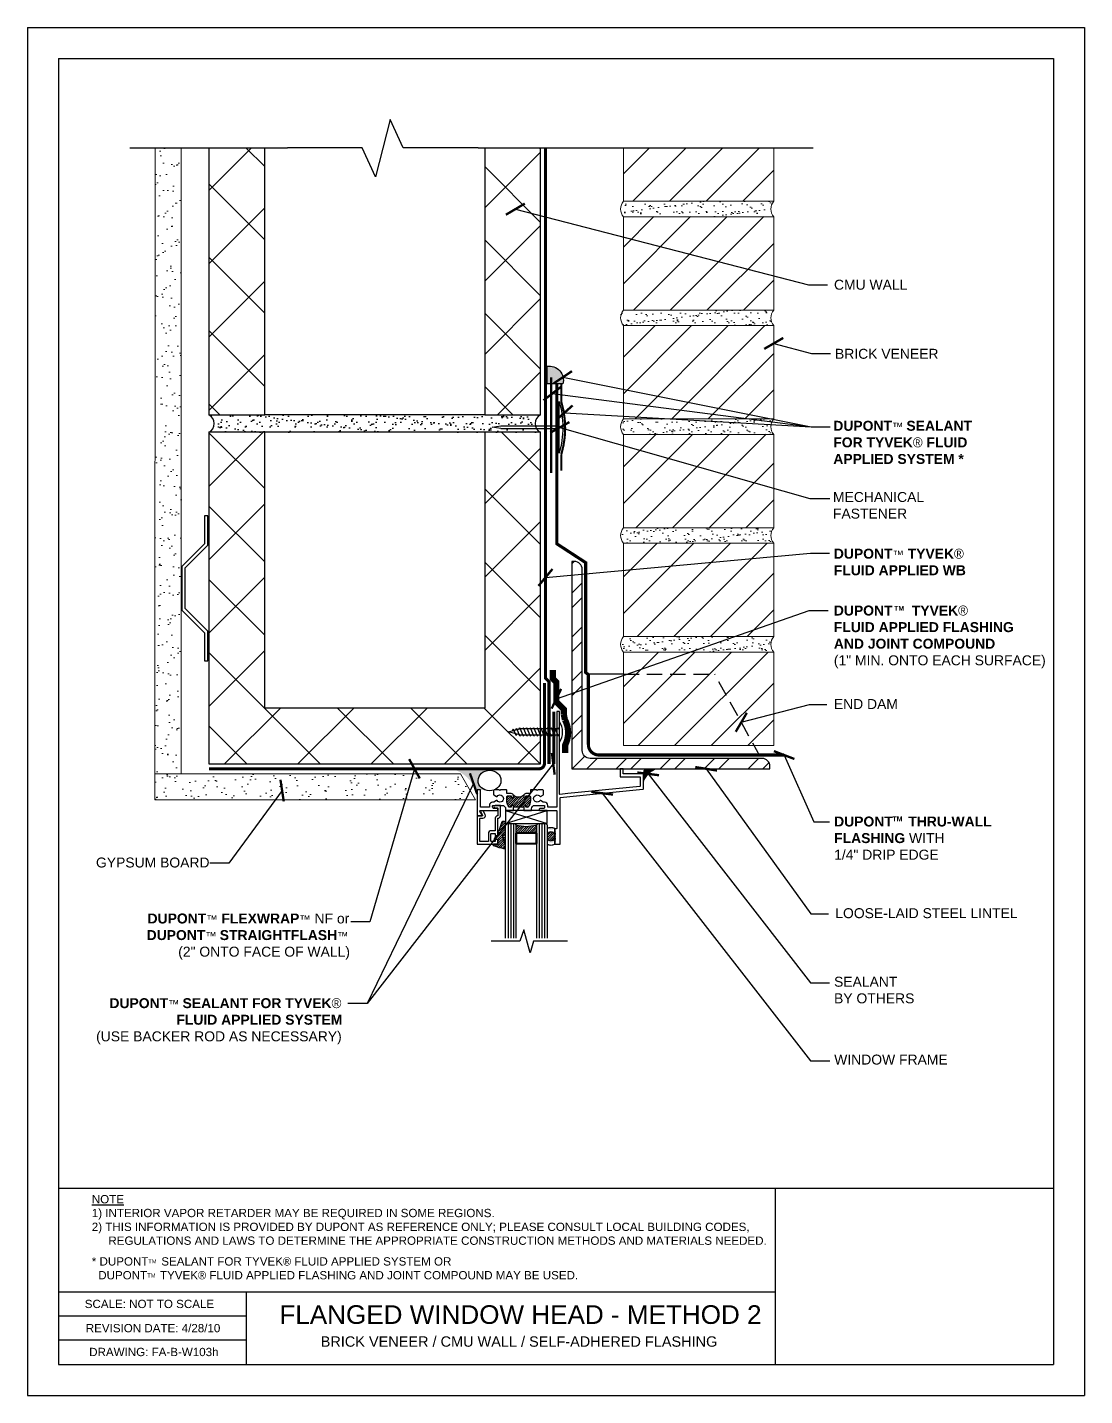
# Model space of a CAD drawing. Extents: x 402.7 to 428.2, y -41.5 to -8.5.
import ezdxf

# ---------------------------------------------------------------- set-up
doc = ezdxf.new("R2010")
doc.units = 0
doc.header["$LTSCALE"] = 1.5
doc.header["$MEASUREMENT"] = 0
doc.linetypes.add('DASHED2', pattern=[0.375, 0.25, -0.125])
doc.linetypes.add('HIDDEN', pattern=[0.375, 0.25, -0.125])
doc.layers.get('0').update_dxf_attribs({"color": 8, "linetype": 'CONTINUOUS'})
for name, color, linetype in [('8x11-ttb$0$B', 5, 'CONTINUOUS'), ('CMU', 250, 'CONTINUOUS'), ('DuPont Self-Adhered Flashing', 252, 'CONTINUOUS'), ('DuPont Thru-Wall Flashing', 252, 'CONTINUOUS'), ('Flanged Window', 250, 'CONTINUOUS'), ('SEALANT', 250, 'CONTINUOUS'), ('STRUCTURE', 250, 'CONTINUOUS'), ('TEXT', 7, 'CONTINUOUS'), ('Tyvek FA Flashing and Joint Treatment', 150, 'DASHED2'), ('Tyvek FA WB', 10, 'DASHED2')]:
    doc.layers.add(name, color=color, linetype=linetype)
for name, color, linetype, lineweight in [('A-Sealant', 250, 'CONTINUOUS', 15), ('brick', 250, 'CONTINUOUS', 5), ('Gyp Board', 250, 'CONTINUOUS', 20)]:
    doc.layers.add(name, color=color, linetype=linetype, lineweight=lineweight)
doc.layers.add('VIEWPORT', color=7, linetype='CONTINUOUS', plot=False)
doc.styles.add('DETAILS', font='sanss___.ttf', dxfattribs={"height": 1})
doc.dimstyles.new('ARCH_1_1-2_IN', dxfattribs={"dimscale": 0, "dimtxt": 0.09375, "dimasz": 0.09375, "dimexe": 0.0625, "dimexo": 0.0625, "dimgap": 0.0625, "dimtad": 1, "dimdec": 4, "dimlfac": 8, "dimzin": 3, "dimdsep": 46, "dimlunit": 4, "dimtxsty": 'Standard', "dimblk1": 'ARCHTICK', "dimblk2": 'ARCHTICK', "dimsah": 1, "dimcen": 0.0625, "dimdle": 0.0625, "dimclrd": 256, "dimclre": 256, "dimclrt": 256, "dimadec": 0, "dimazin": 0, "dimtfac": 1, "dimtdec": 4, "dimtmove": 0, "dimatfit": 3, "dimldrblk": 'ARCHTICK', "dimfxl": 1, "dimfrac": 2, "dimtolj": 1, "dimtzin": 0, "dimlwd": -1, "dimlwe": -1, "dimarcsym": 0})
pattern_1 = [(225, (426.909466, -22.37936), (0.02762136, -0.02762136), [])]

# ---------------------------------------------------------------- blocks, each defined once
blk = doc.blocks.new('*X1')
at = {"color": 0}
for p, q in [((0.140625, 0.34375), (0.140625, 0.34375)), ((0.15625, 0.375), (0.15625, 0.375)), ((0.171875, 0.34375), (0.171875, 0.34375)), ((0.1875, 0.375), (0.1875, 0.375)), ((0.203125, 0.34375), (0.203125, 0.34375)), ((0.21875, 0.375), (0.21875, 0.375)), ((0.234375, 0.34375), (0.234375, 0.34375)), ((0.25, 0.375), (0.25, 0.375)), ((0.265625, 0.34375), (0.265625, 0.34375)), ((0.28125, 0.375), (0.28125, 0.375)), ((0.296875, 0.34375), (0.296875, 0.34375)), ((0.3125, 0.375), (0.3125, 0.375)), ((0.140625, 0.28125), (0.140625, 0.28125)), ((0.140625, 0.09375), (0.140625, 0.09375)), ((0.140625, 0.03125), (0.140625, 0.03125)), ((0.15625, 0.3125), (0.15625, 0.3125)), ((0.15625, 0.0625), (0.15625, 0.0625)), ((0.15625, 0), (0.15625, 0)), ((0.171875, 0.03125), (0.171875, 0.03125)), ((0.1875, 0.3125), (0.1875, 0.3125)), ((0.1875, 0.0625), (0.1875, 0.0625)), ((0.1875, 0), (0.1875, 0)), ((0.203125, 0.03125), (0.203125, 0.03125)), ((0.21875, 0.3125), (0.21875, 0.3125)), ((0.21875, 0.0625), (0.21875, 0.0625)), ((0.21875, 0), (0.21875, 0)), ((0.234375, 0.03125), (0.234375, 0.03125)), ((0.25, 0.3125), (0.25, 0.3125)), ((0.25, 0.0625), (0.25, 0.0625)), ((0.25, 0), (0.25, 0)), ((0.265625, 0.03125), (0.265625, 0.03125)), ((0.28125, 0.3125), (0.28125, 0.3125)), ((0.28125, 0.0625), (0.28125, 0.0625)), ((0.28125, 0), (0.28125, 0)), ((0.296875, 0.28125), (0.296875, 0.28125)), ((0.296875, 0.09375), (0.296875, 0.09375)), ((0.296875, 0.03125), (0.296875, 0.03125)), ((0.3125, 0.3125), (0.3125, 0.3125)), ((0.3125, 0.25), (0.3125, 0.25)), ((0.3125, 0.125), (0.3125, 0.125)), ((0.3125, 0.0625), (0.3125, 0.0625)), ((0.3125, 0), (0.3125, 0))]:
    blk.add_line(p, q, dxfattribs=at)
blk = doc.blocks.new('_ArchTick')
at = {"color": 0, "linetype": 'ByBlock', "const_width": 0.15}
blk.add_lwpolyline([(-0.5, -0.5), (0.5, 0.5)], dxfattribs=at)
blk = doc.blocks.new('Revsion Date')
at = {"layer": 'TEXT', "insert": (0, 0.203, 0), "char_height": 0.2, "width": 16.26452, "attachment_point": 1, "style": 'DETAILS'}
blk.add_mtext('\\pi-0.033334,l0.033334,t0.1;REVISION DATE: 4/28/10', dxfattribs=at)

msp = doc.modelspace()

# ---------------------------------------------------------------- hatches: boundary and pattern name
at = {"layer": 'brick'}
h = msp.add_hatch(dxfattribs=at)
h.set_pattern_fill('_USER', color=256, scale=0.625, angle=45, style=0, pattern_type=0)
h.set_pattern_definition([(45, (297.92806, 144.606), (-0.4419417, 0.4419417), [])])
h.paths.add_polyline_path([(420.695, -15.307), (420.695, -13.057), (417.07, -13.057), (417.07, -15.307)])
h.paths.add_polyline_path([(420.695, -17.932), (420.695, -15.682), (417.07, -15.682), (417.07, -17.932)])
h.paths.add_polyline_path([(417.07, -18.307), (417.07, -20.557), (420.695, -20.557), (420.695, -18.307)])
h.paths.add_polyline_path([(417.07, -20.932), (417.07, -23.182), (420.695, -23.182), (420.695, -20.932)])
h.paths.add_polyline_path([(420.695, -23.557), (417.07, -23.557), (417.07, -23.932), (419.579, -23.932), (420.614, -25.807), (420.695, -25.807)])
h.paths.add_polyline_path([(419.579, -23.932), (417.07, -23.932), (417.07, -25.807), (420.614, -25.807)], flags=16)
h.paths.add_polyline_path([(420.695, -11.396), (417.07, -11.396), (417.07, -12.682), (420.695, -12.682)])
h = msp.add_hatch(dxfattribs=at)
h.set_pattern_fill('AR-SAND', color=256, scale=0.15, style=0)
h.set_pattern_definition([(37.5, (96.53973, 0), (-0.009449, 0.28902357), [0, -0.228, 0, -0.255, 0, -0.24375]), (7.5, (96.53973, 0), (0.2654665, 0.4233219), [0, -0.123, 0, -0.2055, 0, -0.07875]), (327.5, (96.35523, 0), (0.46712128, 0.00084886), [0, -0.075, 0, -0.27, 0, -0.3525]), (317.5, (96.35523, 0), (0.450919, 0.13165133), [0, -0.0375, 0, -0.177, 0, -0.2025])])
h.paths.add_polyline_path([(420.695, -12.685), (417.07, -12.685, 0.36364), (417.07, -13.06), (420.695, -13.06, -0.36364)])
h.paths.add_polyline_path([(420.695, -15.31), (417.07, -15.31, 0.36364), (417.07, -15.685), (420.695, -15.685, -0.36364)])
h.paths.add_polyline_path([(420.695, -17.935), (417.07, -17.935, 0.36364), (417.07, -18.31), (420.695, -18.31, -0.36364)])
h.paths.add_polyline_path([(420.695, -20.56), (417.07, -20.56, 0.36364), (417.07, -20.935), (420.695, -20.935, -0.36364)])
h.paths.add_polyline_path([(420.695, -23.185), (417.07, -23.185, 0.36364), (417.07, -23.56), (420.695, -23.56, -0.36364)])
at = {"layer": 'CMU'}
h = msp.add_hatch(dxfattribs=at)
h.set_pattern_fill('ANSI37', color=256, scale=10, style=0)
h.set_pattern_definition([(315, (-2.9734, -5.2782), (-0.8838835, -0.8838835), []), (225, (-2.9734, -5.2782), (-0.8838835, 0.8838835), [])])
h.paths.add_polyline_path([(408.418, -17.837), (407.07, -17.837), (407.07, -11.396), (408.418, -11.396)])
h.paths.add_polyline_path([(413.723, -11.396), (415.07, -11.396), (415.07, -17.837), (413.723, -17.837)])
h = msp.add_hatch(dxfattribs=at)
h.set_pattern_fill('AR-SAND', color=256, scale=0.15, style=0)
h.set_pattern_definition([(322.5, (-2.97343, -5.27824), (-0.009449, -0.28902357), [0, -0.228, 0, -0.255, 0, -0.24375]), (352.5, (-2.97343, -5.27824), (0.2654665, -0.4233219), [0, -0.123, 0, -0.2055, 0, -0.07875]), (32.5, (-3.15793, -5.27824), (0.46712128, -0.00084886), [0, -0.075, 0, -0.27, 0, -0.3525]), (42.5, (-3.15793, -5.27824), (0.450919, -0.13165133), [0, -0.0375, 0, -0.177, 0, -0.2025])])
h.paths.add_polyline_path([(413.723, -17.837), (415.07, -17.837, 0.626567), (415.07, -18.258), (407.07, -18.258, 0.626567), (407.07, -17.837), (408.418, -17.837)])
h = msp.add_hatch(dxfattribs=at)
h.set_pattern_fill('ANSI37', color=256, scale=10, style=0)
h.set_pattern_definition([(315, (-89.9085, 66.8178), (-0.8838835, -0.8838835), []), (225, (-89.9085, 66.8178), (-0.8838835, 0.8838835), [])])
h.paths.add_polyline_path([(415.07, -26.258), (413.723, -26.258), (408.418, -26.258), (407.07, -26.258), (407.07, -18.258), (408.418, -18.258), (408.418, -24.91), (413.723, -24.91), (413.723, -18.258), (415.07, -18.258)])
at = {"layer": 'Flanged Window'}
h = msp.add_hatch(dxfattribs=at)
h.set_pattern_fill('ANSI31', color=256, scale=0.3125, angle=-180, style=0)
h.set_pattern_definition(pattern_1)
h.paths.add_polyline_path([(414.825, -27.138), (414.825, -27.053, 0.414214), (414.794, -27.022), (414.763, -27.022), (414.74, -27.022, 0.413437), (414.715, -27.047, -0.413437), (414.69, -27.072, -0.414214), (414.665, -27.047), (414.665, -27.01, -0.02353), (414.665, -27.005, -0.382874), (414.415, -27.005, -0.02353), (414.415, -27.01), (414.415, -27.047, -0.414214), (414.39, -27.072, -0.413437), (414.365, -27.047, 0.413437), (414.34, -27.022), (414.286, -27.022, 0.414214), (414.255, -27.053), (414.255, -27.138, 0.177059), (414.314, -27.299, 0.22095), (414.322, -27.303), (414.34, -27.303, 0.414214), (414.365, -27.278, -0.414214), (414.39, -27.253, -0.414214), (414.415, -27.278), (414.415, -27.303), (414.665, -27.303), (414.665, -27.278, -0.414214), (414.69, -27.253, -0.414214), (414.715, -27.278, 0.414214), (414.74, -27.303), (414.758, -27.303, 0.22095), (414.766, -27.299, 0.177059)])
h = msp.add_hatch(dxfattribs=at)
h.set_pattern_fill('ANSI31', color=256, scale=0.3125, angle=-180, style=0)
h.set_pattern_definition(pattern_1)
edge = h.paths.add_edge_path()
edge.add_ellipse((414.196, -28.06), major_axis=(-0.032, 0.139), ratio=0.13155, start_angle=43.1555, end_angle=180.0222)
edge.add_arc((414.176, -27.96), 0.0158, 41.5153, 187.5342, ccw=False)
edge.add_arc((414.205, -27.934), 0.0227, 222.2539, 304.0602)
edge.add_arc((414.212, -27.938), 0.0156, 290.163, 350.3876)
edge.add_line((414.227, -27.941), (414.227, -27.669))
edge.add_line((414.227, -27.669), (414.227, -27.662))
edge.add_ellipse((414.181, -27.663), major_axis=(0.0457, 0.0011), ratio=0.621164, start_angle=0, end_angle=153.2403)
edge.add_line((414.14, -27.651), (414.063, -27.867))
edge.add_ellipse((414.072, -27.891), major_axis=(0.0085, 0.0468), ratio=0.312415, start_angle=62.5423, end_angle=105.8209)
edge.add_line((414.056, -27.901), (414.04, -27.977))
edge.add_arc((414.001, -27.928), 0.0627, 270.4556, 307.9177, ccw=False)
edge.add_arc((414.004, -28.011), 0.0202, 97.3692, 140.7733)
edge.add_line((413.989, -27.998), (413.949, -28.06))
edge.add_arc((413.965, -28.06), 0.0156, 180, 278.9186)
edge.add_line((413.967, -28.075), (414.04, -28.064))
edge.add_line((414.04, -28.064), (414.04, -28.194))
edge.add_line((414.04, -28.194), (413.939, -28.194))
edge.add_arc((413.939, -28.21), 0.0156, 90, 232.8134)
edge.add_ellipse((414.078, -28.263), major_axis=(-0.149, 0.041), ratio=0.091401, start_angle=0, end_angle=180)
edge.add_line((414.227, -28.304), (414.227, -28.2))
h = msp.add_hatch(dxfattribs=at)
h.set_pattern_fill('ANSI31', color=256, scale=0.3125, angle=-180, style=0)
h.set_pattern_definition(pattern_1)
h.paths.add_polyline_path([(414.477, -27.724, 0.153266), (414.977, -27.724), (414.977, -27.927, 0.414214), (414.957, -27.907), (414.497, -27.907, 0.414214), (414.477, -27.927)])
h = msp.add_hatch(dxfattribs=at)
h.set_pattern_fill('ANSI31', color=256, scale=0.3125, angle=-180, style=0)
h.set_pattern_definition(pattern_1)
h.paths.add_polyline_path([(415.415, -27.955, 0.599485), (415.227, -27.955), (415.227, -28.055, 0.599485), (415.415, -28.055)])
at = {"layer": 'Gyp Board'}
h = msp.add_hatch(dxfattribs=at)
h.set_pattern_fill('AR-SAND', color=256, scale=0.25, style=0)
h.set_pattern_definition([(322.5, (397.17686, -17.72763), (-0.015748, -0.481706), [0, -0.38, 0, -0.425, 0, -0.40625]), (352.5, (397.17686, -17.72763), (0.442444, -0.705537), [0, -0.205, 0, -0.3425, 0, -0.13125]), (32.5, (396.86936, -17.72763), (0.778535, -0.001415), [0, -0.125, 0, -0.45, 0, -0.5875]), (42.5, (396.86936, -17.7276), (0.75153, -0.21942), [0, -0.0625, 0, -0.295, 0, -0.3375])])
h.paths.add_polyline_path([(406.401, -26.498), (405.776, -26.642), (405.776, -26.229), (405.778, -11.396), (406.401, -11.396)])
h = msp.add_hatch(dxfattribs=at)
h.set_pattern_fill('AR-SAND,_O', color=256, scale=0.25, angle=-90)
h.set_pattern_definition([(127.5, (968.73532, -1808.64734), (-0.48170594, -0.01574834), [0, -0.38, 0, -0.425, 0, -0.40625]), (97.5, (968.7353, -1808.64734), (-0.70553652, 0.44244418), [0, -0.205, 0, -0.3425, 0, -0.13125]), (57.5, (968.73532, -1808.95484), (-0.00141476, 0.77853547), [0, -0.125, 0, -0.45, 0, -0.5875]), (47.5, (968.7353, -1808.95484), (-0.2194189, 0.75153165), [0, -0.0625, 0, -0.295, 0, -0.3375])])
h.paths.add_polyline_path([(405.767, -26.498), (405.767, -27.123), (413.503, -27.123), (413.139, -26.498)])
at = {"layer": 'SEALANT', "linetype": 'Continuous'}
h = msp.add_hatch(color=256, dxfattribs=at)
edge = h.paths.add_edge_path()
edge.add_arc((415.277, -17.005), 0.344, -14.6417, 98.4355, ccw=False)
edge.add_line((415.61, -17.092), (415.499, -17.091))
edge.add_line((415.499, -17.091), (415.227, -17.091))
edge.add_line((415.227, -17.091), (415.227, -16.664))
msp.add_hatch(color=256, dxfattribs=at).paths.add_polyline_path([(417.877, -26.375), (417.588, -26.375), (417.551, -26.413), (417.551, -26.689, -0.262493)])
h = msp.add_hatch(color=256, dxfattribs=at)
edge = h.paths.add_edge_path()
edge.add_arc((412.713, -27.189), 0.844, 11.9608, 67.1578)
edge.add_line((413.041, -26.411), (413.839, -26.41))
edge.add_arc((413.833, -26.689), 0.279, 88.7846, 150.2194)
edge.add_arc((413.803, -26.657), 0.238, 153.4089, 251.2578)
edge.add_line((413.727, -26.882), (413.54, -26.881))
edge.add_line((413.54, -26.881), (413.539, -27.014))
at = {"layer": 'STRUCTURE'}
h = msp.add_hatch(dxfattribs=at)
h.set_pattern_fill('ANSI32', color=256, scale=2, style=0)
h.set_pattern_definition([(45, (-1186.3231, -654.8437), (-0.5303301, 0.5303301), []), (45, (-1185.9696, -654.8437), (-0.5303301, 0.5303301), [])])
edge = h.paths.add_edge_path()
edge.add_line((416.659, -26.124), (416.66, -26.374))
edge.add_line((416.66, -26.374), (420.603, -26.374))
edge.add_line((420.603, -26.374), (420.603, -26.311))
edge.add_arc((420.415, -26.311), 0.188, 0, 90)
edge.add_line((420.415, -26.124), (416.659, -26.124))
edge = h.paths.add_edge_path()
edge.add_line((416.659, -26.374), (416.659, -26.124))
edge.add_line((416.659, -26.124), (416.263, -26.124))
edge.add_arc((416.263, -25.936), 0.187, 180, 270, ccw=False)
edge.add_line((416.075, -25.936), (416.075, -21.561))
edge.add_arc((415.888, -21.561), 0.188, 0, 90)
edge.add_line((415.888, -21.374), (415.825, -21.374))
edge.add_line((415.825, -21.374), (415.825, -26.374))
edge.add_line((415.825, -26.374), (416.659, -26.374))

# ---------------------------------------------------------------- linework, layer by layer
at = {"layer": '8x11-ttb$0$B', "color": 7}
for p, q in [((403.443, -9.242, 0), (403.443, -40.742, 0)), ((403.443, -9.242, 0), (427.443, -9.242, 0)), ((427.443, -9.242, 0), (427.443, -40.742, 0)), ((403.443, -38.991, 0), (420.731, -38.991, 0)), ((403.443, -40.742, 0), (427.443, -40.742, 0))]:
    msp.add_line(p, q, dxfattribs=at)
at = {"layer": '8x11-ttb$0$B', "color": 7, "elevation": 0}
for points in [[(427.443, -36.497), (403.443, -36.497)], [(420.731, -36.497), (420.731, -40.742)], [(407.969, -38.991), (407.969, -40.742)], [(407.969, -39.575), (403.443, -39.575)], [(407.969, -40.158), (403.443, -40.158)]]:
    msp.add_lwpolyline(points, dxfattribs=at)
at = {"layer": 'A-Sealant'}
msp.add_arc((417.993, -26.821), 0.461, 104.5226, 163.3544, dxfattribs=at)
at = {"layer": 'brick'}
msp.add_lwpolyline([(417.07, -11.396), (417.07, -12.685), (420.695, -12.685), (420.695, -11.396)], dxfattribs=at)
for points in [[(417.07, -15.31), (420.695, -15.31), (420.695, -13.06), (417.07, -13.06)], [(417.07, -17.935), (420.695, -17.935), (420.695, -15.685), (417.07, -15.685)], [(417.07, -20.56), (420.695, -20.56), (420.695, -18.31), (417.07, -18.31)], [(417.07, -23.185), (420.695, -23.185), (420.695, -20.935), (417.07, -20.935)], [(417.07, -25.81), (420.695, -25.81), (420.695, -23.56), (417.07, -23.56)]]:
    msp.add_lwpolyline(points, close=True, dxfattribs=at)
for centre in [(417.294, -12.873), (420.919, -12.873), (417.294, -15.498), (420.919, -15.498), (417.294, -18.123), (420.919, -18.123), (417.294, -20.748), (420.919, -20.748), (417.294, -23.373), (420.919, -23.373)]:
    msp.add_arc(centre, 0.292, 140.0334, 219.9666, dxfattribs=at)
at = {"layer": 'CMU'}
for p, q in [((413.723, -17.837), (408.418, -17.837)), ((415.07, -18.258), (407.07, -18.258)), ((413.723, -24.91), (408.418, -24.91))]:
    msp.add_line(p, q, dxfattribs=at)
for points in [[(407.07, -11.396), (407.07, -17.837), (408.418, -17.837), (408.418, -11.396)], [(413.723, -11.396), (413.723, -17.837), (415.07, -17.837), (415.07, -11.396)], [(408.418, -24.91), (408.418, -18.258), (407.07, -18.258), (407.07, -26.258), (408.418, -26.258)], [(408.418, -26.258), (415.07, -26.258), (415.07, -18.258), (413.723, -18.258), (413.723, -24.91)]]:
    msp.add_lwpolyline(points, dxfattribs=at)
msp.add_lwpolyline([(406.501, -22.511), (406.501, -21.528), (407.048, -20.98), (407.048, -20.272), (406.964, -20.272), (406.964, -20.945), (406.417, -21.493), (406.417, -22.545), (406.964, -23.093), (406.964, -23.767), (407.048, -23.767), (407.048, -23.058)], close=True, dxfattribs=at)
for centre, start, end in [((406.968, -18.047), 295.8602, 64.1398), ((415.172, -18.047), 115.8602, 244.1398)]:
    msp.add_arc(centre, 0.234, start, end, dxfattribs=at)
at = {"layer": 'DuPont Self-Adhered Flashing', "const_width": 0.075, "elevation": 0}
msp.add_lwpolyline([(407.07, -26.373), (415.039, -26.373, 0.414214), (415.164, -26.248), (415.164, -24.301)], format="xyb", dxfattribs=at)
at = {"layer": 'DuPont Thru-Wall Flashing'}
msp.add_line((417.07, -24.09), (416.208, -24.09, 0), dxfattribs=at)
at = {"layer": 'DuPont Thru-Wall Flashing', "linetype": 'HIDDEN'}
for p, q in [((417.07, -24.09), (419.27, -24.09)), ((420.369, -26.08, 0), (419.27, -24.09, 0))]:
    msp.add_line(p, q, dxfattribs=at)
at = {"layer": 'DuPont Thru-Wall Flashing', "elevation": 0}
msp.add_lwpolyline([(415.461, -17.091, 0.075, 0.075, 0), (415.461, -20.946, 0.075, 0.075, 0), (416.158, -21.401, 0.075, 0.075, 0), (416.158, -24.051, 0.075, 0.075, 0), (416.224, -24.102, 0.075, 0.075, 0), (416.224, -25.791, 0.075, 0.075, 0.414158), (416.474, -26.041, 0.075, 0.075, 0), (416.659, -26.041, 0, 0, 0)], format="xyseb", dxfattribs=at)
at = {"layer": 'DuPont Thru-Wall Flashing', "const_width": 0.075, "elevation": 0}
msp.add_lwpolyline([(416.659, -26.041), (420.945, -26.042)], dxfattribs=at)
at = {"layer": 'Flanged Window'}
for p, q in [((414.468, -25.439, 0), (414.495, -25.399, 0)), ((414.572, -25.587, 0), (414.495, -25.399, 0)), ((414.548, -25.418, 0), (414.572, -25.383, 0)), ((414.657, -25.587, 0), (414.572, -25.383, 0)), ((414.637, -25.412, 0), (414.657, -25.383, 0)), ((414.741, -25.587, 0), (414.657, -25.383, 0)), ((414.721, -25.412, 0), (414.741, -25.383, 0)), ((414.825, -25.587, 0), (414.741, -25.383, 0)), ((414.91, -25.587, 0), (414.825, -25.383, 0)), ((414.89, -25.412, 0), (414.91, -25.383, 0)), ((414.994, -25.587, 0), (414.91, -25.383, 0)), ((414.974, -25.412, 0), (414.994, -25.383, 0)), ((415.079, -25.587, 0), (414.994, -25.383, 0)), ((415.059, -25.412, 0), (415.079, -25.383, 0)), ((415.163, -25.587, 0), (415.079, -25.383, 0)), ((415.143, -25.412, 0), (415.163, -25.383, 0)), ((415.247, -25.587, 0), (415.163, -25.383, 0)), ((415.228, -25.412, 0), (415.247, -25.383, 0)), ((415.332, -25.587, 0), (415.247, -25.383, 0)), ((415.312, -25.412, 0), (415.332, -25.383, 0)), ((415.416, -25.587, 0), (415.332, -25.383, 0)), ((415.396, -25.412, 0), (415.416, -25.383, 0)), ((415.5, -25.587, 0), (415.416, -25.383, 0)), ((415.481, -25.412, 0), (415.5, -25.383, 0)), ((415.524, -25.44, 0), (415.5, -25.383, 0)), ((414.288, -25.485, 0), (414.57, -25.412, 0)), ((414.57, -25.558, 0), (414.288, -25.485, 0)), ((414.392, -25.459, 0), (414.419, -25.419, 0)), ((414.48, -25.567, 0), (414.419, -25.419, 0)), ((414.48, -25.567, 0), (414.499, -25.538, 0)), ((415.524, -25.412, 0), (414.57, -25.412, 0)), ((414.57, -25.558, 0), (415.524, -25.558, 0)), ((414.572, -25.587, 0), (414.592, -25.558, 0)), ((414.657, -25.587, 0), (414.676, -25.558, 0)), ((414.741, -25.587, 0), (414.761, -25.558, 0)), ((414.825, -25.587, 0), (414.845, -25.558, 0)), ((414.91, -25.587, 0), (414.93, -25.558, 0)), ((414.994, -25.587, 0), (415.014, -25.558, 0)), ((415.079, -25.587, 0), (415.098, -25.558, 0)), ((415.163, -25.587, 0), (415.183, -25.558, 0)), ((415.247, -25.587, 0), (415.267, -25.558, 0)), ((415.332, -25.587, 0), (415.351, -25.558, 0)), ((415.416, -25.587, 0), (415.436, -25.558, 0)), ((415.5, -25.587, 0), (415.52, -25.558, 0)), ((414.29, -27.693, 0), (414.29, -30.461, 0)), ((414.352, -27.693, 0), (414.352, -30.461, 0)), ((414.415, -27.693, 0), (414.415, -30.461, 0)), ((415.04, -27.693, 0), (415.04, -30.461, 0)), ((415.102, -27.693, 0), (415.102, -30.461, 0)), ((415.165, -27.693, 0), (415.165, -30.461, 0)), ((414.668, -30.254, 0), (414.567, -30.533, 0)), ((414.816, -30.812, 0), (414.668, -30.254, 0)), ((414.567, -30.533, 0), (413.879, -30.533, 0)), ((414.899, -30.533, 0), (414.816, -30.812, 0)), ((415.719, -30.533, 0), (414.899, -30.533, 0))]:
    msp.add_line(p, q, dxfattribs=at)
at = {"layer": 'Flanged Window', "elevation": 0}
for points in [[(415.773, -27.044), (417.541, -26.868, 0.385314), (417.55, -26.858), (417.55, -26.492), (417.066, -26.492), (417.066, -26.374), (416.988, -26.374), (416.988, -26.57), (417.472, -26.57), (417.472, -26.787, -0.385314), (417.463, -26.797), (415.725, -26.971), (415.535, -26.99, -0.443716), (415.524, -26.98), (415.524, -25.89), (415.524, -25.89), (415.524, -25.87), (415.524, -24.992), (415.462, -24.992), (415.462, -27.293, -0.414214), (415.452, -27.303), (415.253, -27.303, -0.414214), (415.243, -27.293), (415.243, -27.256, 0.414214), (415.165, -27.178), (415.141, -27.178, -0.131652), (415.136, -27.176), (415.072, -27.139, 0.383968), (415.059, -27.142, -3.079589), (415.059, -27.041, 0.383968), (415.072, -27.044), (415.14, -27.004, 0.267949), (415.145, -26.996), (415.145, -26.912, 0.414214), (415.114, -26.881), (415.004, -26.881), (414.989, -26.896), (414.974, -26.881), (414.835, -26.881, 0.414214), (414.825, -26.891), (414.825, -26.962, -0.414214), (414.815, -26.972), (414.715, -26.972, 0.414214), (414.665, -27.022), (414.665, -27.047, 0.414214), (414.69, -27.072, 0.414214), (414.715, -27.047, -0.414214), (414.74, -27.022), (414.794, -27.022, -0.414214), (414.825, -27.053), (414.825, -27.138, -0.177059), (414.766, -27.299, -0.22095), (414.758, -27.303), (414.74, -27.303, -0.414214), (414.715, -27.278, 0.414214), (414.69, -27.253, 0.414214), (414.665, -27.278), (414.665, -27.381), (414.843, -27.381, 0.414214), (414.853, -27.371), (414.853, -27.336, -0.414214), (414.933, -27.256), (415.155, -27.256, -0.414214), (415.165, -27.266), (415.165, -27.3, -0.414214), (415.134, -27.331), (415.055, -27.331, 0.414214), (415.04, -27.346), (415.04, -27.371, 0.414214), (415.05, -27.381), (415.452, -27.381, -0.414214), (415.462, -27.391), (415.462, -27.808, -0.414214), (415.452, -27.818), (415.425, -27.818, 0.414214), (415.415, -27.828), (415.415, -27.886), (415.43, -27.901), (415.415, -27.916), (415.43, -27.931), (415.415, -27.946), (415.43, -27.961), (415.415, -27.976), (415.43, -27.991), (415.415, -28.006), (415.43, -28.021), (415.415, -28.036), (415.43, -28.051), (415.415, -28.066), (415.43, -28.081), (415.415, -28.096), (415.43, -28.111), (415.415, -28.126), (415.415, -28.193), (415.54, -28.193), (415.54, -27.077, -0.385314), (415.549, -27.067)], [(414.255, -27.053, -0.414214), (414.286, -27.022), (414.34, -27.022, -0.414214), (414.365, -27.047, 0.414214), (414.39, -27.072, 0.414214), (414.415, -27.047), (414.415, -27.022, 0.414214), (414.365, -26.972), (414.265, -26.972, -0.414214), (414.255, -26.962), (414.255, -26.891, 0.414214), (414.245, -26.881), (414.106, -26.881), (414.091, -26.896), (414.076, -26.881), (413.966, -26.881, 0.414214), (413.935, -26.912), (413.935, -26.996, 0.267949), (413.94, -27.004), (414.008, -27.044, 0.383968), (414.021, -27.041, -3.079589), (414.021, -27.142, 0.383968), (414.008, -27.139), (413.944, -27.176, -0.131652), (413.939, -27.178), (413.915, -27.178, 0.414214), (413.837, -27.256), (413.837, -27.293, -0.414214), (413.827, -27.303), (413.628, -27.303, -0.414214), (413.618, -27.293), (413.618, -26.881), (413.54, -26.881), (413.54, -27.381), (413.54, -27.506), (413.655, -27.506, 0.414214), (413.665, -27.496, 0.131652), (413.664, -27.491), (413.609, -27.396, -0.57735), (413.617, -27.381), (414.03, -27.381, 0.414214), (414.04, -27.371), (414.04, -27.346, 0.414214), (414.025, -27.331), (413.946, -27.331, -0.414214), (413.915, -27.3), (413.915, -27.266, -0.414214), (413.925, -27.256), (414.147, -27.256, -0.414214), (414.227, -27.336), (414.227, -27.371, 0.414214), (414.237, -27.381), (414.415, -27.381), (414.415, -27.278, 0.414214), (414.39, -27.253, 0.414214), (414.365, -27.278, -0.414214), (414.34, -27.303), (414.322, -27.303, -0.22095), (414.314, -27.299, -0.177059), (414.255, -27.138)], [(414.03, -27.981, 0.414214), (414.04, -27.971), (414.04, -27.568, 0.414214), (414.102, -27.506), (414.102, -27.266, 0.414214), (414.092, -27.256), (413.973, -27.256, 0.880809), (413.973, -27.318), (414.03, -27.318, -0.414214), (414.04, -27.328), (414.04, -27.506), (414.04, -27.506, 0.414214), (413.978, -27.568), (413.978, -27.859, -0.414214), (413.968, -27.869), (413.875, -27.869, 0.414214), (413.813, -27.931), (413.813, -28.121, -0.414214), (413.803, -28.131), (413.612, -28.131, -0.414214), (413.602, -28.121), (413.602, -27.578, -0.414214), (413.612, -27.568), (413.68, -27.568, 0.579), (413.733, -27.474), (413.685, -27.391, 0.266624), (413.676, -27.386), (413.627, -27.386, 0.579), (413.619, -27.401), (413.671, -27.491, -0.579), (413.663, -27.506), (413.54, -27.506), (413.54, -28.193), (414.04, -28.193), (414.04, -28.091, 0.414214), (414.03, -28.081), (413.985, -28.081, 0.414214), (413.975, -28.091), (413.975, -28.121, -0.414214), (413.965, -28.131), (413.885, -28.131, -0.414214), (413.875, -28.121), (413.875, -27.971), (413.875, -27.941, -0.414214), (413.885, -27.931), (413.965, -27.931, -0.414214), (413.975, -27.941), (413.975, -27.971, 0.414214), (413.985, -27.981)], [(414.957, -28.193), (414.497, -28.193, -0.414214), (414.477, -28.173), (414.477, -27.927, -0.414214), (414.497, -27.907), (414.957, -27.907, -0.414214), (414.977, -27.927), (414.977, -28.173, -0.414214)]]:
    msp.add_lwpolyline(points, format="xyb", close=True, dxfattribs=at)
at = {"layer": 'Flanged Window'}
for points in [[(414.415, -27.005, 0.382874), (414.665, -27.005, 0.382874)], [(414.188, -27.949, 0.375935), (414.217, -27.953, 0.269), (414.227, -27.941), (414.227, -27.669), (414.227, -27.662)], [(414.056, -27.901), (414.04, -27.977, -0.149872), (414.005, -27.99, 0.239449), (413.989, -27.998), (413.949, -28.06, 0.460576), (413.967, -28.075), (414.04, -28.064), (414.04, -28.194), (413.939, -28.194, 0.718661), (413.929, -28.222, 0.718661)], [(414.188, -27.95, 0.723342), (414.16, -27.961, 0.723342)]]:
    msp.add_lwpolyline(points, format="xyb", dxfattribs=at)
at = {"layer": 'Flanged Window', "elevation": 0}
for points in [[(414.227, -27.693), (415.227, -27.381)], [(414.227, -27.381), (415.227, -27.693)], [(414.665, -27.303), (414.415, -27.303)], [(414.227, -30.461), (414.227, -27.724), (414.259, -27.693), (414.446, -27.693), (414.477, -27.724), (414.477, -30.461)], [(414.977, -30.461), (414.977, -27.724), (415.009, -27.693), (415.196, -27.693), (415.227, -27.724), (415.227, -30.461)]]:
    msp.add_lwpolyline(points, dxfattribs=at)
for points in [[(415.227, -27.381), (414.227, -27.381), (414.227, -27.693), (415.227, -27.693)], [(414.957, -28.173), (414.497, -28.173), (414.497, -27.927), (414.957, -27.927)]]:
    msp.add_lwpolyline(points, close=True, dxfattribs=at)
at = {"layer": 'Flanged Window'}
msp.add_lwpolyline([(414.14, -27.651), (414.063, -27.867)], dxfattribs=at)
msp.add_lwpolyline([(415.415, -27.817, 0.224876), (415.227, -27.817), (415.227, -28.193, 0.224876), (415.415, -28.193)], format="xyb", close=True, dxfattribs=at)
for centre, radius, start, end in [((415.158, -25.487, 0), 0.443, 325.6322, 34.3678), ((414.727, -26.927, 0), 0.835, 252.5726, 287.4274), ((415.321, -28.005, 0), 0.106, 28.1159, 151.8841), ((415.321, -28.005, 0), 0.106, 208.1159, 331.8841)]:
    msp.add_arc(centre, radius, start, end, dxfattribs=at)
at = {"layer": 'Flanged Window', "extrusion": (0, 0, -1)}
for centre, major_axis, ratio, start_param, end_param in [((414.181, -27.663, 0), (0.0457, 0.0011), 0.621164, 3.608637, 6.283185), ((414.196, -28.06, 0), (-0.032, 0.139), 0.13155, 3.141205, 5.52998), ((414.078, -28.263, 0), (-0.149, 0.041), 0.091401, 3.141593, 6.283185)]:
    msp.add_ellipse(centre, major_axis=major_axis, ratio=ratio, start_param=start_param, end_param=end_param, dxfattribs=at)
at = {"layer": 'Gyp Board'}
msp.add_lwpolyline([(405.778, -11.396), (405.767, -26.498), (406.401, -26.498), (406.401, -11.396)], dxfattribs=at)
msp.add_lwpolyline([(405.767, -26.498), (405.767, -27.123), (413.503, -27.123), (413.139, -26.498)], close=True, dxfattribs=at)
at = {"layer": 'SEALANT', "linetype": 'Continuous'}
msp.add_line((415.07, -17.812), (415.07, -17.536), dxfattribs=at)
at = {"layer": 'SEALANT', "linetype": 'Continuous', "elevation": 0}
msp.add_lwpolyline([(415.227, -16.664, -0.537754), (415.61, -17.092), (415.499, -17.091), (415.227, -17.091)], format="xyb", close=True, dxfattribs=at)
at = {"layer": 'SEALANT', "linetype": 'Continuous', "const_width": 0.05, "elevation": 0, "flags": 128}
msp.add_lwpolyline([(415.326, -19.242), (415.326, -16.929)], dxfattribs=at)
at = {"layer": 'SEALANT', "linetype": 'Continuous', "const_width": 0.05, "flags": 128}
msp.add_lwpolyline([(415.572, -17.092), (415.572, -17.525, -0.145991), (415.572, -18.787), (415.572, -19.181)], format="xyb", dxfattribs=at)
at = {"layer": 'SEALANT', "linetype": 'Continuous', "const_width": 0.075, "elevation": 0}
msp.add_lwpolyline([(415.391, -26.257), (415.391, -24.992)], dxfattribs=at)
at = {"layer": 'SEALANT', "linetype": 'Continuous'}
msp.add_ellipse((413.84, -26.657, 0), major_axis=(0.276, -0.003), ratio=0.895387, dxfattribs=at)
at = {"layer": 'STRUCTURE'}
for p, q in [((405.161, -11.396, 0), (408.966, -11.396, 0)), ((413.566, -11.396, 0), (421.646, -11.396, 0)), ((413.907, -18.135, 0), (414.115, -18.104, 0)), ((414.115, -18.166, 0), (413.907, -18.135, 0)), ((414.115, -18.104, 0), (415.516, -18.104, 0)), ((414.115, -18.166, 0), (415.516, -18.166, 0))]:
    msp.add_line(p, q, dxfattribs=at)
at = {"layer": 'STRUCTURE', "elevation": 0}
msp.add_lwpolyline([(413.566, -11.396), (411.759, -11.396), (411.443, -10.711), (411.088, -12.095), (410.766, -11.396), (408.966, -11.396)], dxfattribs=at)
at = {"layer": 'STRUCTURE'}
msp.add_lwpolyline([(415.516, -17.512, -0.147361), (415.516, -18.762)], format="xyb", close=True, dxfattribs=at)
for points in [[(416.81, -26.124), (416.263, -26.124, -0.414214), (416.075, -25.936), (416.075, -21.561, 0.414214), (415.888, -21.374), (415.825, -21.374), (415.825, -26.374), (416.81, -26.374)], [(416.81, -26.374), (420.603, -26.374), (420.603, -26.311, 0.414214), (420.415, -26.124), (416.81, -26.124)]]:
    msp.add_lwpolyline(points, format="xyb", dxfattribs=at)
at = {"layer": 'Tyvek FA Flashing and Joint Treatment', "ltscale": 0.5, "const_width": 0.15, "elevation": 0, "flags": 128}
msp.add_lwpolyline([(415.662, -25.989), (415.662, -25.818, -0.114006), (415.667, -25.796, 0.238996), (415.658, -25.191, -0.017442), (415.633, -25.067), (415.633, -24.939), (415.452, -24.759), (415.452, -24.286), (415.366, -24.199), (415.366, -23.992)], format="xyb", dxfattribs=at)
at = {"layer": 'Tyvek FA WB', "const_width": 0.075, "elevation": 0, "flags": 128}
msp.add_lwpolyline([(415.275, -26.257), (415.275, -24.275), (415.188, -24.188), (415.188, -11.396)], dxfattribs=at)
at = {"layer": 'VIEWPORT', "color": 1}
for p, q in [((402.693, -8.492, 0), (402.693, -41.492, 0)), ((402.693, -8.492, 0), (428.193, -8.492, 0)), ((428.193, -8.492, 0), (428.193, -41.492, 0)), ((402.693, -41.492, 0), (428.193, -41.492, 0))]:
    msp.add_line(p, q, dxfattribs=at)

# ---------------------------------------------------------------- block references
at = {"layer": 'Flanged Window', "extrusion": (0, 0, -1), "zscale": -1}
msp.add_blockref('*X1', (-415.54, -28.193, 0), dxfattribs=at)
at = {"layer": 'TEXT'}
msp.add_blockref('Revsion Date', (404.102, -39.967), dxfattribs=at)

# ---------------------------------------------------------------- texts
at = {"layer": 'TEXT', "style": 'DETAILS'}
for s, insert, char_height, width, attachment_point in [('CMU WALL', (422.148, -14.579, 0), 0.24, 6.52135, 1), ('BRICK VENEER', (422.172, -16.245, 0), 0.24, 6.52135, 1), ('{\\fSansSerif|b1|i0|c2|p2;DUPONT\\fArial|b0|i0|c0|p32;\\H0.8125x;™\\fArial|b1|i0|c0|p32; \\H1.2308x;SEALANT \\PFOR TYVEK\\fSymbol|b0|i0|c2|p18;â\\fArial|b0|i0|c0|p32; \\fArial|b1|i0|c0|p32;FLUID \\PAPPLIED SYSTEM *}', (422.131, -17.981, 0), 0.24, 6.52135, 1), ('MECHANICAL \\PFASTENER ', (422.123, -19.699), 0.24, 6.52135, 1), ('{\\fSansSerif|b1|i0|c2|p2;DUPONT\\fArial|b0|i0|c0|p32;\\H0.8125x;™\\fSansSerif|b1|i0|c2|p2;\\H1.2308x; TYVEK\\fSymbol|b0|i0|c2|p18;â\\fSansSerif|b1|i0|c2|p2; \\PFLUID APPLIED WB}', (422.144, -21.066, 0), 0.24, 6.52135, 1), ('{\\fSansSerif|b1|i0|c2|p2;DUPONT     TYVEK\\fSymbol|b0|i0|c2|p18;â\\fSansSerif|b1|i0|c2|p2; \\PFLUID APPLIED FLASHING \\PAND JOINT COMPOUND} \\P(1" MIN. ONTO EACH SURFACE)', (422.144, -23.193), 0.24, 7.26159, 4), ('END DAM', (422.144, -24.692), 0.24, 6.52135, 1), ('\\A1;{\\fSansSerif|b1|i0|c2|p2;DUPONT    THRU-WALL\\PFLASHING} WITH \\P1/4" DRIP EDGE', (422.151, -28.047, 0), 0.24, 5.83899, 4), ('GYPSUM BOARD', (404.348, -28.514, 0), 0.24, 6.52135, 1), ('\\pi1.7625;{\\fSansSerif|b1|i0|c2|p2;DUPONT\\fArial|b0|i0|c0|p32;\\H0.8125x;™\\fSansSerif|b1|i0|c2|p2;\\H1.2308x; FLEXWRAP\\fArial|b0|i0|c0|p32;\\H0.81248x;™\\fSansSerif|b1|i0|c2|p2;\\H1.2308x; \\fSansSerif|b0|i0|c2|p2;NF }or \\P\\pi1.7405;{\\fSansSerif|b1|i0|c2|p2;\\H0.99997x;DUPONT\\fArial|b0|i0|c0|p32;\\H0.8125x;™\\fArial|b1|i0|c0|p32; \\H1.2308x;STRAIGHTFLASH\\fArial|b0|i0|c0|p32;\\H0.81248x;™\\fSansSerif|b0|i0|c2|p2;\\H1.2308x;\\P\\pi2.5023;(2" ONTO FACE OF WALL)}', (403.829, -29.864, 0), 0.24, 6.52135, 1), ('LOOSE-LAID STEEL LINTEL', (422.179, -29.736, 0), 0.24, 6.52135, 1), ('SEALANT \\PBY OTHERS', (422.149, -31.39, 0), 0.24, 6.52135, 1), ('\\pi1.5423;{\\fSansSerif|b1|i0|c2|p2;DUPONT\\fArial|b0|i0|c0|p32;\\H0.8125x;™\\fArial|b1|i0|c0|p32; \\H1.2308x;SEALANT FOR TYVEK\\fSymbol|b0|i0|c2|p18;â\\fArial|b0|i0|c0|p32; \\P\\pi3.1562;\\fArial|b1|i0|c0|p32;FLUID APPLIED SYSTEM\\P\\pi1.2207;\\fArial|b0|i0|c0|p32;\\H0.99998x;(USE BACKER ROD AS NECESSARY)}', (403.13, -31.906, 0), 0.24, 7.11285, 1), ('WINDOW FRAME', (422.153, -33.267, 0), 0.24, 6.52135, 1), ('{\\LNOTE\\P}1) INTERIOR VAPOR RETARDER MAY BE REQUIRED IN SOME REGIONS.\\P\\pi-0.4,l0.4;2) THIS INFORMATION IS PROVIDED BY DUPONT AS REFERENCE ONLY; PLEASE CONSULT LOCAL BUILDING CODES, REGULATIONS AND LAWS TO DETERMINE THE APPROPRIATE CONSTRUCTION METHODS AND MATERIALS NEEDED.\\P{\\H0.5x;\\P\\pi0,l0;}* DUPONT    SEALANT FOR TYVEK{\\fSymbol|b0|i0|c2|p18;â} FLUID APPLIED SYSTEM OR \\P\\pi-0.2,l0.2;  DUPONT    TYVEK{\\fSymbol|b0|i0|c2|p18;â} FLUID APPLIED FLASHING AND JOINT COMPOUND MAY BE USED.', (404.247, -36.654, 0), 0.2, 16.47485, 1), ('TM', (405.608, -38.205, 0), 0.1, 8.31, 1), ('TM', (405.583, -38.544, 0), 0.1, 8.31, 1), ('\\pi-0.033334,l0.033334,t0.1;SCALE: NOT TO SCALE', (404.077, -39.18, 0), 0.2, 16.26452, 1), ('\\pi1.0283;{\\H0.9x;FLANGED WINDOW HEAD - METHOD 2 }\\P\\pi2.0248;{\\H0.5x;BRICK VENEER / CMU WALL / SELF-ADHERED FLASHING}', (407.743, -39.312, 0), 0.5, 13.39365, 1), ('\\pi-0.033334,l0.033334,t0.1;DRAWING: FA-B-W103h', (404.184, -40.339, 0), 0.2, 16.26452, 1)]:
    msp.add_mtext(s, dxfattribs=dict(at, insert=insert, char_height=char_height, width=width, attachment_point=attachment_point))
at = {"layer": 'TEXT', "char_height": 0.12, "attachment_point": 4, "style": 'DETAILS'}
for insert in [(423.598, -22.504), (423.557, -27.582, 0)]:
    msp.add_mtext('{\\fSansSerif|b1|i0|c2|p2;TM}', dxfattribs=dict(at, insert=insert))

# ---------------------------------------------------------------- leaders
at = {"layer": 'TEXT'}
for points, override in [([(414.463, -12.876, 0), (421.53, -14.705, 0), (421.989, -14.705, 0)], {"dimscale": 4, "dimgap": 0.0625, "dimtad": 0}), ([(420.695, -16.114, 0), (421.605, -16.358, 0), (422.065, -16.358, 0)], {"dimscale": 4, "dimgap": 0.0625, "dimtad": 0}), ([(415.608, -16.93, 0), (421.597, -18.125, 0), (422.056, -18.125, 0)], {"dimscale": 4, "dimgap": 0.0625, "dimtad": 0}), ([(415.351, -17.326, 0), (421.597, -18.125, 0), (422.056, -18.125, 0)], {"dimscale": 4, "dimgap": 0.0625, "dimtad": 0}), ([(415.647, -17.786, 0), (421.597, -18.125, 0), (422.056, -18.125, 0)], {"dimscale": 4, "dimgap": 0.0625, "dimtad": 0}), ([(415.535, -18.141), (421.563, -19.852), (422.047, -19.852)], {"dimscale": 4, "dimtad": 0}), ([(415.188, -21.76, 0), (421.579, -21.177, 0), (422.039, -21.177, 0)], {"dimscale": 4, "dimgap": 0.0625, "dimtad": 0}), ([(415.452, -24.685, 0), (421.547, -22.559, 0), (422.007, -22.559, 0)], {"dimscale": 4, "dimgap": 0.0625, "dimtad": 0}), ([(419.912, -25.252), (421.557, -24.825), (421.978, -24.825)], {"dimscale": 4, "dimgap": 0.0625, "dimtad": 0}), ([(420.945, -26.042, 0), (421.662, -27.649, 0), (422.04, -27.649, 0)], {"dimscale": 4, "dimtad": 0}), ([(415.377, -26.253, 0), (410.886, -32.033, 0), (410.426, -32.033, 0)], {"dimscale": 4, "dimgap": 0.0625, "dimtad": 0}), ([(412.029, -26.373, 0), (410.951, -30.068, 0), (410.491, -30.068, 0)], {"dimscale": 4, "dimgap": 0.0625, "dimtad": 0}), ([(419.064, -26.374, 0), (421.592, -29.868, 0), (422.013, -29.868, 0)], {"dimscale": 4, "dimgap": 0.0625, "dimtad": 0}), ([(417.665, -26.496, 0), (421.58, -31.538, 0), (422.04, -31.538, 0)], {"dimscale": 4, "dimgap": 0.0625, "dimtad": 0}), ([(408.837, -26.899, 0), (407.551, -28.647, 0), (407.091, -28.647, 0)], {"dimscale": 4, "dimgap": 0.0625, "dimtad": 0}), ([(413.454, -26.732, 0), (410.886, -32.033, 0), (410.426, -32.033, 0)], {"dimscale": 4, "dimgap": 0.0625, "dimtad": 0}), ([(416.557, -26.963, 0), (421.585, -33.415, 0), (422.045, -33.415, 0)], {"dimscale": 4, "dimgap": 0.0625, "dimtad": 0})]:
    msp.add_leader(points, dimstyle='ARCH_1_1-2_IN', override=override, dxfattribs=at)

doc.saveas('drawing.dxf')
